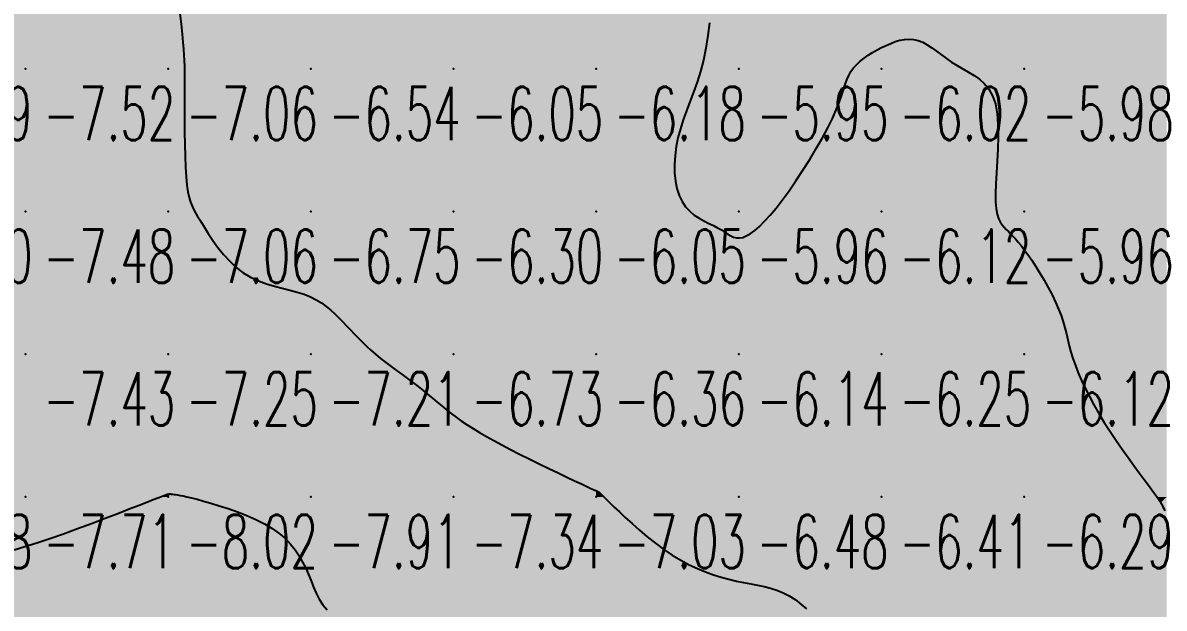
# Model space of a CAD drawing. Header units: millimetres. Extents: x 88261 to 90953, y 390274 to 392322.
# Drawn here: x 90080.1 to 90160.1, y 391349.4 to 391390.5 of the extents above; entities that cross this region are included whole.
import ezdxf
from ezdxf.enums import TextEntityAlignment as Align

# ---------------------------------------------------------------- set-up
doc = ezdxf.new("R2010")
doc.units = ezdxf.units.MM
doc.header["$LTSCALE"] = 25
for name, color, linetype in [('CN_03_00', 7, 'Continuous'), ('COTEAlt', 7, 'Continuous'), ('TN_COLORIAGE', 7, 'Continuous')]:
    doc.layers.add(name, color=color, linetype=linetype)
doc.styles.add('Simplex 1.0', font='Simplex.shx', dxfattribs={"width": 0.99, "height": 2.5})
doc.styles.get("Standard").update_dxf_attribs({"font": 'times.ttf'})

# ---------------------------------------------------------------- blocks, each defined once
blk = doc.blocks.new('COTE')
at = {"color": 0}
blk.add_point((0, 0), dxfattribs=at)
at = {"layer": 'COTEAlt'}
blk.add_attdef('ALT', text='', height=3.75, dxfattribs=at).set_placement((1.25, -1.25), align=Align.TOP_LEFT)

msp = doc.modelspace()

# ---------------------------------------------------------------- linework, layer by layer
at = {"layer": 'CN_03_00', "flags": 128}
for points, elevation in [([(90091.085, 391391.13), (90091.168, 391390.363), (90091.239, 391389.683), (90091.295, 391389.113), (90091.336, 391388.633), (90091.365, 391388.212), (90091.384, 391387.822), (90091.395, 391387.431), (90091.399, 391387.01), (90091.4, 391386.529), (90091.399, 391385.957), (90091.397, 391385.276), (90091.398, 391384.504), (90091.401, 391383.672), (90091.409, 391382.811), (90091.423, 391381.949), (90091.445, 391381.118), (90091.475, 391380.348), (90091.516, 391379.667), (90091.568, 391379.099), (90091.635, 391378.628), (90091.72, 391378.233), (90091.826, 391377.889), (90091.956, 391377.576), (90092.112, 391377.269), (90092.299, 391376.946), (90092.518, 391376.585), (90092.773, 391376.169), (90093.063, 391375.708), (90093.388, 391375.219), (90093.747, 391374.72), (90094.14, 391374.225), (90094.567, 391373.753), (90095.026, 391373.32), (90095.517, 391372.943), (90096.038, 391372.633), (90096.582, 391372.383), (90097.138, 391372.18), (90097.698, 391372.013), (90098.253, 391371.868), (90098.792, 391371.732), (90099.306, 391371.594), (90099.786, 391371.441), (90100.225, 391371.263), (90100.626, 391371.06), (90100.993, 391370.837), (90101.332, 391370.595), (90101.647, 391370.339), (90101.943, 391370.072), (90102.225, 391369.797), (90102.498, 391369.517), (90102.766, 391369.236), (90103.034, 391368.953), (90103.304, 391368.669), (90103.579, 391368.384), (90103.863, 391368.098), (90104.158, 391367.812), (90104.468, 391367.525), (90104.796, 391367.239), (90105.144, 391366.952), (90105.508, 391366.665), (90105.884, 391366.379), (90106.267, 391366.094), (90106.652, 391365.81), (90107.034, 391365.528), (90107.409, 391365.248), (90107.771, 391364.969), (90108.118, 391364.694), (90108.453, 391364.42), (90108.78, 391364.149), (90109.103, 391363.88), (90109.427, 391363.612), (90109.756, 391363.346), (90110.095, 391363.081), (90110.449, 391362.818), (90110.821, 391362.555), (90111.215, 391362.291), (90111.635, 391362.024), (90112.084, 391361.751), (90112.566, 391361.471), (90113.085, 391361.182), (90113.644, 391360.881), (90114.246, 391360.566), (90114.891, 391360.237), (90115.566, 391359.9), (90116.251, 391359.563), (90116.93, 391359.233), (90117.584, 391358.919), (90118.195, 391358.627), (90118.745, 391358.367), (90119.216, 391358.146), (90119.595, 391357.969), (90119.889, 391357.832), (90120.11, 391357.729), (90120.27, 391357.655), (90120.381, 391357.602), (90120.454, 391357.565), (90120.501, 391357.536), (90120.535, 391357.511), (90120.566, 391357.483), (90120.605, 391357.443), (90120.662, 391357.384), (90120.744, 391357.298), (90120.863, 391357.177), (90121.027, 391357.013), (90121.245, 391356.797), (90121.528, 391356.523), (90121.881, 391356.185), (90122.298, 391355.794), (90122.769, 391355.365), (90123.285, 391354.912), (90123.835, 391354.45), (90124.41, 391353.993), (90124.999, 391353.556), (90125.594, 391353.153), (90126.186, 391352.795), (90126.771, 391352.483), (90127.35, 391352.212), (90127.919, 391351.978), (90128.479, 391351.778), (90129.028, 391351.608), (90129.564, 391351.465), (90130.086, 391351.345), (90130.593, 391351.242), (90131.086, 391351.15), (90131.565, 391351.059), (90132.031, 391350.96), (90132.486, 391350.845), (90132.929, 391350.704), (90133.363, 391350.528), (90133.787, 391350.309), (90134.202, 391350.041), (90134.606, 391349.731), (90135, 391349.389)], -7), ([(90128.196, 391390.479), (90128.092, 391389.579), (90127.949, 391388.697), (90127.77, 391387.851), (90127.56, 391387.058), (90127.327, 391386.314), (90127.081, 391385.61), (90126.832, 391384.94), (90126.588, 391384.293), (90126.36, 391383.664), (90126.157, 391383.042), (90125.989, 391382.419), (90125.863, 391381.792), (90125.782, 391381.165), (90125.746, 391380.548), (90125.757, 391379.95), (90125.814, 391379.381), (90125.92, 391378.849), (90126.073, 391378.365), (90126.276, 391377.936), (90126.526, 391377.57), (90126.816, 391377.26), (90127.134, 391376.998), (90127.469, 391376.776), (90127.811, 391376.584), (90128.15, 391376.414), (90128.473, 391376.257), (90128.771, 391376.105), (90129.036, 391375.952), (90129.272, 391375.802), (90129.487, 391375.665), (90129.69, 391375.547), (90129.887, 391375.456), (90130.087, 391375.401), (90130.298, 391375.39), (90130.526, 391375.43), (90130.78, 391375.528), (90131.06, 391375.687), (90131.366, 391375.91), (90131.699, 391376.199), (90132.059, 391376.555), (90132.446, 391376.98), (90132.861, 391377.478), (90133.303, 391378.049), (90133.772, 391378.693), (90134.256, 391379.395), (90134.744, 391380.135), (90135.224, 391380.896), (90135.684, 391381.659), (90136.112, 391382.405), (90136.495, 391383.116), (90136.822, 391383.774), (90137.086, 391384.364), (90137.294, 391384.889), (90137.459, 391385.356), (90137.596, 391385.772), (90137.718, 391386.142), (90137.836, 391386.475), (90137.965, 391386.778), (90138.117, 391387.056), (90138.304, 391387.315), (90138.522, 391387.559), (90138.768, 391387.787), (90139.038, 391388.001), (90139.326, 391388.202), (90139.629, 391388.39), (90139.941, 391388.567), (90140.259, 391388.734), (90140.579, 391388.89), (90140.899, 391389.03), (90141.22, 391389.15), (90141.541, 391389.243), (90141.862, 391389.303), (90142.183, 391389.324), (90142.503, 391389.302), (90142.823, 391389.229), (90143.141, 391389.103), (90143.461, 391388.931), (90143.785, 391388.722), (90144.115, 391388.487), (90144.454, 391388.234), (90144.805, 391387.975), (90145.169, 391387.717), (90145.549, 391387.472), (90145.945, 391387.244), (90146.348, 391387.02), (90146.746, 391386.783), (90147.127, 391386.515), (90147.479, 391386.198), (90147.789, 391385.815), (90148.047, 391385.348), (90148.24, 391384.78), (90148.361, 391384.1), (90148.419, 391383.331), (90148.428, 391382.502), (90148.403, 391381.643), (90148.358, 391380.783), (90148.306, 391379.952), (90148.263, 391379.179), (90148.241, 391378.495), (90148.253, 391377.921), (90148.297, 391377.45), (90148.369, 391377.068), (90148.464, 391376.76), (90148.579, 391376.512), (90148.709, 391376.31), (90148.85, 391376.138), (90148.997, 391375.984), (90149.149, 391375.832), (90149.305, 391375.676), (90149.47, 391375.507), (90149.646, 391375.319), (90149.835, 391375.103), (90150.041, 391374.854), (90150.265, 391374.563), (90150.512, 391374.223), (90150.782, 391373.831), (90151.068, 391373.393), (90151.362, 391372.92), (90151.656, 391372.423), (90151.942, 391371.913), (90152.212, 391371.4), (90152.457, 391370.895), (90152.67, 391370.408), (90152.844, 391369.948), (90152.986, 391369.51), (90153.105, 391369.086), (90153.211, 391368.67), (90153.311, 391368.254), (90153.416, 391367.831), (90153.533, 391367.394), (90153.673, 391366.936), (90153.843, 391366.452), (90154.044, 391365.941), (90154.274, 391365.406), (90154.535, 391364.85), (90154.826, 391364.275), (90155.145, 391363.682), (90155.493, 391363.075), (90155.87, 391362.455), (90156.272, 391361.827), (90156.692, 391361.2), (90157.118, 391360.584), (90157.539, 391359.991), (90157.945, 391359.431), (90158.325, 391358.916), (90158.667, 391358.455), (90158.963, 391358.061), (90159.202, 391357.741), (90159.391, 391357.487), (90159.537, 391357.288), (90159.646, 391357.134), (90159.728, 391357.014), (90159.788, 391356.918), (90159.836, 391356.834), (90159.877, 391356.752), (90159.92, 391356.661), (90159.971, 391356.554), (90160.034, 391356.423), (90160.116, 391356.26)], -6), ([(90079.451, 391353.539), (90080.218, 391353.755), (90081.058, 391354.019), (90081.969, 391354.326), (90082.929, 391354.663), (90083.911, 391355.02), (90084.888, 391355.384), (90085.834, 391355.742), (90086.721, 391356.083), (90087.523, 391356.394), (90088.213, 391356.663), (90088.771, 391356.881), (90089.208, 391357.051), (90089.538, 391357.18), (90089.78, 391357.274), (90089.949, 391357.338), (90090.063, 391357.381), (90090.139, 391357.407), (90090.192, 391357.423), (90090.237, 391357.434), (90090.281, 391357.442), (90090.325, 391357.446), (90090.373, 391357.447), (90090.428, 391357.445), (90090.493, 391357.439), (90090.571, 391357.43), (90090.666, 391357.417), (90090.78, 391357.401), (90090.921, 391357.379), (90091.095, 391357.348), (90091.311, 391357.305), (90091.575, 391357.246), (90091.894, 391357.169), (90092.277, 391357.071), (90092.729, 391356.949), (90093.254, 391356.8), (90093.839, 391356.625), (90094.463, 391356.423), (90095.111, 391356.195), (90095.762, 391355.942), (90096.399, 391355.664), (90097.003, 391355.362), (90097.556, 391355.035), (90098.044, 391354.685), (90098.47, 391354.314), (90098.839, 391353.925), (90099.16, 391353.52), (90099.439, 391353.103), (90099.682, 391352.676), (90099.897, 391352.241), (90100.09, 391351.802), (90100.269, 391351.362), (90100.447, 391350.924), (90100.635, 391350.496), (90100.849, 391350.082), (90101.099, 391349.686), (90101.401, 391349.316)], -8)]:
    msp.add_lwpolyline(points, dxfattribs=dict(at, elevation=elevation))
at = {"layer": 'TN_COLORIAGE', "color": 161}
for points in [[(90070.249, 391397.239, -7.408), (90070.249, 391387.239, -7.408), (90080.249, 391397.239, -7.408)], [(90070.249, 391387.239, -7.408), (90080.249, 391387.239, -7.408), (90080.249, 391397.239, -7.408)], [(90080.249, 391397.239, -7.006), (90080.249, 391387.239, -7.006), (90090.249, 391397.239, -7.006)], [(90080.249, 391387.239, -7.006), (90090.249, 391387.239, -7.006), (90090.249, 391397.239, -7.006)], [(90090.249, 391387.239, -7), (90091.415, 391388.405, -7), (90090.249, 391397.239, -7), (90090.38, 391397.239, -7)], [(90091.396, 391387.239, -7.059), (90091.415, 391388.405, -7.059), (90090.249, 391387.239, -7.059)], [(90070.249, 391387.239, -7.524), (90070.249, 391377.239, -7.524), (90080.249, 391387.239, -7.524)], [(90070.249, 391377.239, -7.524), (90080.249, 391377.239, -7.524), (90080.249, 391387.239, -7.524)], [(90080.249, 391387.239, -7.059), (90080.249, 391377.239, -7.059), (90090.249, 391387.239, -7.059)], [(90080.249, 391377.239, -7.059), (90090.249, 391377.239, -7.059), (90090.249, 391387.239, -7.059)], [(90090.249, 391387.239, -7), (90091.396, 391387.239, -7), (90090.249, 391377.239, -7), (90091.391, 391378.381, -7)], [(90091.391, 391378.381, -7.059), (90092.134, 391377.239, -7.059), (90090.249, 391377.239, -7.059)], [(90070.249, 391367.583, -7.485), (90070.516, 391367.507, -7.485), (90070.249, 391377.239, -7.485), (90080.249, 391377.239, -7.485)], [(90070.516, 391367.507, -7.432), (90070.492, 391367.239, -7.432), (90080.249, 391377.239, -7.432), (90080.249, 391367.239, -7.432)], [(90080.249, 391377.239, -7.059), (90080.249, 391367.239, -7.059), (90090.249, 391377.239, -7.059)], [(90080.249, 391367.239, -7.059), (90090.249, 391367.239, -7.059), (90090.249, 391377.239, -7.059)], [(90090.249, 391367.239, -7), (90095.18, 391372.17, -7), (90090.249, 391377.239, -7), (90092.134, 391377.239, -7)], [(90090.249, 391367.239, -7), (90095.18, 391372.17, -7), (90100.249, 391367.239, -7), (90100.249, 391371.736, -7)], [(90102.541, 391369.532, -7.207), (90100.249, 391371.736, -7.207), (90100.249, 391367.239, -7.207)], [(90102.541, 391369.532, -7.207), (90104.571, 391367.239, -7.207), (90100.249, 391367.239, -7.207)], [(90070.492, 391367.239, -7.432), (90072.662, 391359.653, -7.432), (90080.249, 391367.239, -7.432)], [(90074.07, 391357.239, -7.432), (90072.662, 391359.653, -7.432), (90080.249, 391357.239, -7.432), (90080.249, 391367.239, -7.432)], [(90080.249, 391367.239, -7.247), (90080.249, 391357.239, -7.247), (90090.249, 391367.239, -7.247)], [(90089.695, 391357.239, -7.247), (90090.249, 391357.462, -7.247), (90080.249, 391357.239, -7.247), (90090.249, 391367.239, -7.247)], [(90090.249, 391357.462, -7.207), (90090.46, 391357.451, -7.207), (90090.249, 391367.239, -7.207), (90100.249, 391367.239, -7.207)], [(90091.904, 391357.239, -7.207), (90090.46, 391357.451, -7.207), (90100.249, 391357.239, -7.207), (90100.249, 391367.239, -7.207)], [(90100.249, 391357.239, -7), (90107.952, 391364.942, -7), (90100.249, 391367.239, -7), (90104.571, 391367.239, -7)], [(90100.249, 391357.239, -7), (90107.952, 391364.942, -7), (90110.249, 391357.239, -7), (90110.249, 391362.808, -7)], [(90113.744, 391360.735, -7.342), (90110.249, 391362.808, -7.342), (90110.249, 391357.239, -7.342)], [(90110.249, 391357.239, -7), (90113.744, 391360.735, -7), (90120.249, 391357.239, -7), (90120.249, 391357.649, -7)], [(90120.554, 391357.545, -7.027), (90120.249, 391357.649, -7.027), (90120.249, 391357.239, -7.027)], [(90074.07, 391357.239, -7.708), (90075.66, 391352.65, -7.708), (90080.249, 391357.239, -7.708)], [(90075.66, 391352.65, -7.708), (90080.249, 391353.556, -7.708), (90080.249, 391357.239, -7.708)], [(90089.695, 391357.239, -7.708), (90080.249, 391353.556, -7.708), (90080.249, 391357.239, -7.708)], [(90091.904, 391357.239, -7.914), (90098.296, 391355.287, -7.914), (90100.249, 391357.239, -7.914)], [(90100.249, 391351.822, -7.914), (90098.296, 391355.287, -7.914), (90100.249, 391357.239, -7.914)], [(90100.249, 391351.822, -7.342), (90101.248, 391348.239, -7.342), (90100.249, 391357.239, -7.342), (90110.249, 391357.239, -7.342)], [(90108.009, 391347.239, -7.342), (90101.248, 391348.239, -7.342), (90110.249, 391347.239, -7.342), (90110.249, 391357.239, -7.342)], [(90110.249, 391357.239, -7.027), (90110.249, 391347.239, -7.027), (90120.249, 391357.239, -7.027)], [(90110.249, 391347.239, -7.027), (90120.249, 391347.239, -7.027), (90120.249, 391357.239, -7.027)], [(90120.554, 391357.545, -7.027), (90120.743, 391357.239, -7.027), (90120.249, 391357.239, -7.027)], [(90120.249, 391347.239, -7), (90125.643, 391352.634, -7), (90120.249, 391357.239, -7), (90120.743, 391357.239, -7)], [(90120.249, 391347.239, -7), (90125.643, 391352.634, -7), (90130.249, 391347.239, -7), (90130.249, 391351.141, -7)], [(90133.878, 391350.868, -7.335), (90130.249, 391351.141, -7.335), (90130.249, 391347.239, -7.335)], [(90133.878, 391350.868, -7.335), (90136.96, 391347.239, -7.335), (90130.249, 391347.239, -7.335)]]:
    msp.add_solid(points, dxfattribs=at)
at = {"layer": 'TN_COLORIAGE', "color": 151}
for points in [[(90090.38, 391397.239, -6.551), (90091.415, 391388.405, -6.551), (90100.249, 391397.239, -6.551)], [(90091.415, 391388.405, -6.542), (90091.396, 391387.239, -6.542), (90100.249, 391397.239, -6.542), (90100.249, 391387.239, -6.542)], [(90100.249, 391397.239, -6.03), (90100.249, 391387.239, -6.03), (90110.249, 391397.239, -6.03)], [(90100.249, 391387.239, -6.03), (90110.249, 391387.239, -6.03), (90110.249, 391397.239, -6.03)], [(90110.249, 391397.239, -6.036), (90110.249, 391387.239, -6.036), (90120.249, 391397.239, -6.036)], [(90110.249, 391387.239, -6.036), (90120.249, 391387.239, -6.036), (90120.249, 391397.239, -6.036)], [(90120.249, 391387.239, -6), (90128.648, 391395.639, -6), (90120.249, 391397.239, -6), (90125.363, 391397.239, -6)], [(90128.113, 391387.239, -6.179), (90128.648, 391395.639, -6.179), (90120.249, 391387.239, -6.179)], [(90140.249, 391388.835, -6.016), (90142.834, 391389.825, -6.016), (90140.249, 391387.239, -6.016)], [(90142.834, 391389.825, -6.016), (90145.35, 391387.239, -6.016), (90140.249, 391387.239, -6.016)], [(90140.249, 391388.835, -6.016), (90137.726, 391387.239, -6.016), (90140.249, 391387.239, -6.016)], [(90091.391, 391378.381, -6.542), (90091.396, 391387.239, -6.542), (90100.249, 391387.239, -6.542)], [(90092.134, 391377.239, -6.542), (90091.391, 391378.381, -6.542), (90100.249, 391377.239, -6.542), (90100.249, 391387.239, -6.542)], [(90100.249, 391387.239, -6.05), (90100.249, 391377.239, -6.05), (90110.249, 391387.239, -6.05)], [(90100.249, 391377.239, -6.05), (90110.249, 391377.239, -6.05), (90110.249, 391387.239, -6.05)], [(90110.249, 391387.239, -6.179), (90110.249, 391377.239, -6.179), (90120.249, 391387.239, -6.179)], [(90110.249, 391377.239, -6.179), (90120.249, 391377.239, -6.179), (90120.249, 391387.239, -6.179)], [(90120.249, 391387.239, -6), (90128.113, 391387.239, -6), (90120.249, 391377.239, -6), (90125.519, 391382.509, -6)], [(90140.249, 391377.239, -6), (90133.005, 391377.239, -6), (90140.249, 391387.239, -6), (90137.551, 391384.542, -6)], [(90137.726, 391387.239, -6.016), (90137.551, 391384.542, -6.016), (90140.249, 391387.239, -6.016)], [(90140.249, 391377.239, -6), (90149.059, 391386.05, -6), (90140.249, 391387.239, -6), (90145.35, 391387.239, -6)], [(90147.855, 391377.239, -6.117), (90149.059, 391386.05, -6.117), (90140.249, 391377.239, -6.117)], [(90125.519, 391382.509, -6.054), (90125.745, 391377.239, -6.054), (90120.249, 391377.239, -6.054)], [(90092.134, 391377.239, -6.746), (90095.18, 391372.17, -6.746), (90100.249, 391377.239, -6.746)], [(90100.249, 391371.736, -6.746), (90095.18, 391372.17, -6.746), (90100.249, 391377.239, -6.746)], [(90100.249, 391371.736, -6.303), (90102.541, 391369.532, -6.303), (90100.249, 391377.239, -6.303), (90110.249, 391377.239, -6.303)], [(90104.571, 391367.239, -6.303), (90102.541, 391369.532, -6.303), (90110.249, 391367.239, -6.303), (90110.249, 391377.239, -6.303)], [(90110.249, 391377.239, -6.054), (90110.249, 391367.239, -6.054), (90120.249, 391377.239, -6.054)], [(90110.249, 391367.239, -6.054), (90120.249, 391367.239, -6.054), (90120.249, 391377.239, -6.054)], [(90120.249, 391367.239, -6), (90129.158, 391376.149, -6), (90120.249, 391377.239, -6), (90125.745, 391377.239, -6)], [(90130.249, 391367.239, -6), (90130.249, 391374.797, -6), (90140.249, 391377.239, -6), (90133.005, 391377.239, -6)], [(90130.249, 391367.239, -6.117), (90140.249, 391367.239, -6.117), (90140.249, 391377.239, -6.117)], [(90140.249, 391367.239, -6), (90148.97, 391375.961, -6), (90140.249, 391377.239, -6), (90147.855, 391377.239, -6)], [(90120.249, 391367.239, -6), (90129.158, 391376.149, -6), (90130.249, 391367.239, -6), (90130.249, 391374.797, -6)], [(90140.249, 391367.239, -6), (90148.97, 391375.961, -6), (90150.249, 391367.239, -6), (90150.249, 391374.82, -6)], [(90153.107, 391370.098, -6.115), (90150.249, 391374.82, -6.115), (90150.249, 391367.239, -6.115)], [(90153.107, 391370.098, -6.115), (90153.34, 391367.239, -6.115), (90150.249, 391367.239, -6.115)], [(90104.571, 391367.239, -6.728), (90107.952, 391364.942, -6.728), (90110.249, 391367.239, -6.728)], [(90110.249, 391362.808, -6.728), (90107.952, 391364.942, -6.728), (90110.249, 391367.239, -6.728)], [(90110.249, 391362.808, -6.363), (90113.744, 391360.735, -6.363), (90110.249, 391367.239, -6.363), (90120.249, 391367.239, -6.363)], [(90120.249, 391357.649, -6.363), (90113.744, 391360.735, -6.363), (90120.249, 391367.239, -6.363)], [(90120.249, 391357.649, -6.138), (90120.554, 391357.545, -6.138), (90120.249, 391367.239, -6.138), (90130.249, 391367.239, -6.138)], [(90120.743, 391357.239, -6.138), (90120.554, 391357.545, -6.138), (90130.249, 391357.239, -6.138), (90130.249, 391367.239, -6.138)], [(90130.249, 391367.239, -6.251), (90130.249, 391357.239, -6.251), (90140.249, 391367.239, -6.251)], [(90130.249, 391357.239, -6.251), (90140.249, 391357.239, -6.251), (90140.249, 391367.239, -6.251)], [(90140.249, 391367.239, -6.115), (90140.249, 391357.239, -6.115), (90150.249, 391367.239, -6.115)], [(90140.249, 391357.239, -6.115), (90150.249, 391357.239, -6.115), (90150.249, 391367.239, -6.115)], [(90150.249, 391357.239, -6), (90155.573, 391362.563, -6), (90150.249, 391367.239, -6), (90153.34, 391367.239, -6)], [(90155.573, 391362.563, -6.293), (90159.587, 391357.239, -6.293), (90150.249, 391357.239, -6.293)], [(90120.743, 391357.239, -6.476), (90125.643, 391352.634, -6.476), (90130.249, 391357.239, -6.476)], [(90130.249, 391351.141, -6.476), (90125.643, 391352.634, -6.476), (90130.249, 391357.239, -6.476)], [(90130.249, 391351.141, -6.412), (90133.878, 391350.868, -6.412), (90130.249, 391357.239, -6.412), (90140.249, 391357.239, -6.412)], [(90136.96, 391347.239, -6.412), (90133.878, 391350.868, -6.412), (90140.249, 391347.239, -6.412), (90140.249, 391357.239, -6.412)], [(90140.249, 391357.239, -6.293), (90140.249, 391347.239, -6.293), (90150.249, 391357.239, -6.293)], [(90140.249, 391347.239, -6.293), (90150.249, 391347.239, -6.293), (90150.249, 391357.239, -6.293)], [(90150.249, 391347.239, -6), (90159.857, 391356.848, -6), (90150.249, 391357.239, -6), (90159.587, 391357.239, -6)], [(90150.249, 391347.239, -6), (90159.857, 391356.848, -6), (90160.249, 391347.239, -6), (90160.249, 391355.88, -6)]]:
    msp.add_solid(points, dxfattribs=at)
at = {"layer": 'TN_COLORIAGE', "color": 141}
for points in [[(90128.648, 391395.639, -5.951), (90128.113, 391387.239, -5.951), (90130.249, 391397.239, -5.951), (90130.249, 391387.239, -5.951)], [(90130.249, 391397.239, -5.913), (90130.249, 391387.239, -5.913), (90140.249, 391397.239, -5.913)], [(90137.726, 391387.239, -5.913), (90140.249, 391388.835, -5.913), (90130.249, 391387.239, -5.913), (90140.249, 391397.239, -5.913)], [(90142.834, 391389.825, -5.913), (90140.249, 391388.835, -5.913), (90150.249, 391397.239, -5.913), (90140.249, 391397.239, -5.913)], [(90145.35, 391387.239, -5.953), (90142.834, 391389.825, -5.953), (90150.249, 391387.239, -5.953), (90150.249, 391397.239, -5.953)], [(90150.249, 391387.239, -5.682), (90160.249, 391387.239, -5.682), (90160.249, 391397.239, -5.682)], [(90150.249, 391397.239, -5.682), (90150.249, 391387.239, -5.682), (90160.249, 391397.239, -5.682)], [(90125.519, 391382.509, -5.951), (90128.113, 391387.239, -5.951), (90130.249, 391387.239, -5.951)], [(90125.745, 391377.239, -5.951), (90125.519, 391382.509, -5.951), (90130.249, 391377.239, -5.951), (90130.249, 391387.239, -5.951)], [(90137.551, 391384.542, -5.951), (90137.726, 391387.239, -5.951), (90130.249, 391377.239, -5.951), (90130.249, 391387.239, -5.951)], [(90145.35, 391387.239, -5.984), (90149.059, 391386.05, -5.984), (90150.249, 391387.239, -5.984)], [(90149.059, 391386.05, -5.963), (90147.855, 391377.239, -5.963), (90150.249, 391387.239, -5.963), (90150.249, 391377.239, -5.963)], [(90150.249, 391377.239, -5.696), (90160.249, 391377.239, -5.696), (90160.249, 391387.239, -5.696)], [(90150.249, 391387.239, -5.696), (90150.249, 391377.239, -5.696), (90160.249, 391387.239, -5.696)], [(90137.551, 391384.542, -5.956), (90133.005, 391377.239, -5.956), (90130.249, 391377.239, -5.956)], [(90125.745, 391377.239, -5.956), (90129.158, 391376.149, -5.956), (90130.249, 391377.239, -5.956)], [(90130.249, 391374.797, -5.956), (90129.158, 391376.149, -5.956), (90130.249, 391377.239, -5.956)], [(90133.005, 391377.239, -5.956), (90130.249, 391374.797, -5.956), (90130.249, 391377.239, -5.956)], [(90147.855, 391377.239, -5.963), (90148.97, 391375.961, -5.963), (90150.249, 391377.239, -5.963)], [(90150.249, 391374.82, -5.963), (90148.97, 391375.961, -5.963), (90150.249, 391377.239, -5.963)], [(90150.249, 391374.82, -5.712), (90153.107, 391370.098, -5.712), (90150.249, 391377.239, -5.712), (90160.249, 391377.239, -5.712)], [(90153.34, 391367.239, -5.712), (90153.107, 391370.098, -5.712), (90160.249, 391367.239, -5.712), (90160.249, 391377.239, -5.712)], [(90153.34, 391367.239, -5.742), (90155.573, 391362.563, -5.742), (90160.249, 391367.239, -5.742)], [(90159.587, 391357.239, -5.742), (90155.573, 391362.563, -5.742), (90160.249, 391357.239, -5.742), (90160.249, 391367.239, -5.742)], [(90159.587, 391357.239, -5.979), (90159.857, 391356.848, -5.979), (90160.249, 391357.239, -5.979)], [(90160.249, 391355.88, -5.979), (90159.857, 391356.848, -5.979), (90160.249, 391357.239, -5.979)]]:
    msp.add_solid(points, dxfattribs=at)
at = {"layer": 'TN_COLORIAGE', "color": 171}
for points in [[(90080.249, 391347.239, -8), (90080.249, 391353.556, -8), (90090.249, 391357.239, -8), (90089.695, 391357.239, -8)], [(90080.249, 391347.239, -8.017), (90090.249, 391347.239, -8.017), (90090.249, 391357.239, -8.017)], [(90090.249, 391357.462, -8.017), (90089.695, 391357.239, -8.017), (90090.249, 391357.239, -8.017)], [(90090.46, 391357.451, -8.017), (90090.249, 391357.462, -8.017), (90090.249, 391357.239, -8.017)], [(90090.46, 391357.451, -8.017), (90091.904, 391357.239, -8.017), (90090.249, 391357.239, -8.017)], [(90090.249, 391347.239, -8), (90098.296, 391355.287, -8), (90090.249, 391357.239, -8), (90091.904, 391357.239, -8)], [(90090.249, 391347.239, -8), (90098.296, 391355.287, -8), (90100.249, 391347.239, -8), (90100.249, 391351.822, -8)], [(90080.249, 391347.239, -8), (90080.249, 391353.556, -8), (90070.249, 391347.239, -8), (90075.66, 391352.65, -8)], [(90101.248, 391348.239, -8.073), (90100.249, 391351.822, -8.073), (90100.249, 391347.239, -8.073)]]:
    msp.add_solid(points, dxfattribs=at)

# ---------------------------------------------------------------- block references
at = {"layer": 'COTEAlt'}
ref = msp.add_blockref('COTE', (90070.249, 391387.239), dxfattribs=at)
ref.add_attrib('ALT', '-7.69', dxfattribs={"height": 3.75, "style": 'Simplex 1.0', "width": 0.6}).set_placement((90071.499, 391385.989), align=Align.TOP_LEFT)
ref = msp.add_blockref('COTE', (90080.249, 391387.239), dxfattribs=at)
ref.add_attrib('ALT', '-7.52', dxfattribs={"height": 3.75, "style": 'Simplex 1.0', "width": 0.6}).set_placement((90081.499, 391385.989), align=Align.TOP_LEFT)
ref = msp.add_blockref('COTE', (90090.249, 391387.239), dxfattribs=at)
ref.add_attrib('ALT', '-7.06', dxfattribs={"height": 3.75, "style": 'Simplex 1.0', "width": 0.6}).set_placement((90091.499, 391385.989), align=Align.TOP_LEFT)
ref = msp.add_blockref('COTE', (90100.249, 391387.239), dxfattribs=at)
ref.add_attrib('ALT', '-6.54', dxfattribs={"height": 3.75, "style": 'Simplex 1.0', "width": 0.6}).set_placement((90101.499, 391385.989), align=Align.TOP_LEFT)
ref = msp.add_blockref('COTE', (90110.249, 391387.239), dxfattribs=at)
ref.add_attrib('ALT', '-6.05', dxfattribs={"height": 3.75, "style": 'Simplex 1.0', "width": 0.6}).set_placement((90111.499, 391385.989), align=Align.TOP_LEFT)
ref = msp.add_blockref('COTE', (90120.249, 391387.239), dxfattribs=at)
ref.add_attrib('ALT', '-6.18', dxfattribs={"height": 3.75, "style": 'Simplex 1.0', "width": 0.6}).set_placement((90121.499, 391385.989), align=Align.TOP_LEFT)
ref = msp.add_blockref('COTE', (90130.249, 391387.239), dxfattribs=at)
ref.add_attrib('ALT', '-5.95', dxfattribs={"height": 3.75, "style": 'Simplex 1.0', "width": 0.6}).set_placement((90131.499, 391385.989), align=Align.TOP_LEFT)
ref = msp.add_blockref('COTE', (90140.249, 391387.239), dxfattribs=at)
ref.add_attrib('ALT', '-6.02', dxfattribs={"height": 3.75, "style": 'Simplex 1.0', "width": 0.6}).set_placement((90141.499, 391385.989), align=Align.TOP_LEFT)
ref = msp.add_blockref('COTE', (90150.249, 391387.239), dxfattribs=at)
ref.add_attrib('ALT', '-5.98', dxfattribs={"height": 3.75, "style": 'Simplex 1.0', "width": 0.6}).set_placement((90151.499, 391385.989), align=Align.TOP_LEFT)
ref = msp.add_blockref('COTE', (90070.249, 391377.239), dxfattribs=at)
ref.add_attrib('ALT', '-7.60', dxfattribs={"height": 3.75, "style": 'Simplex 1.0', "width": 0.6}).set_placement((90071.499, 391375.989), align=Align.TOP_LEFT)
ref = msp.add_blockref('COTE', (90080.249, 391377.239), dxfattribs=at)
ref.add_attrib('ALT', '-7.48', dxfattribs={"height": 3.75, "style": 'Simplex 1.0', "width": 0.6}).set_placement((90081.499, 391375.989), align=Align.TOP_LEFT)
ref = msp.add_blockref('COTE', (90090.249, 391377.239), dxfattribs=at)
ref.add_attrib('ALT', '-7.06', dxfattribs={"height": 3.75, "style": 'Simplex 1.0', "width": 0.6}).set_placement((90091.499, 391375.989), align=Align.TOP_LEFT)
ref = msp.add_blockref('COTE', (90100.249, 391377.239), dxfattribs=at)
ref.add_attrib('ALT', '-6.75', dxfattribs={"height": 3.75, "style": 'Simplex 1.0', "width": 0.6}).set_placement((90101.499, 391375.989), align=Align.TOP_LEFT)
ref = msp.add_blockref('COTE', (90110.249, 391377.239), dxfattribs=at)
ref.add_attrib('ALT', '-6.30', dxfattribs={"height": 3.75, "style": 'Simplex 1.0', "width": 0.6}).set_placement((90111.499, 391375.989), align=Align.TOP_LEFT)
ref = msp.add_blockref('COTE', (90120.249, 391377.239), dxfattribs=at)
ref.add_attrib('ALT', '-6.05', dxfattribs={"height": 3.75, "style": 'Simplex 1.0', "width": 0.6}).set_placement((90121.499, 391375.989), align=Align.TOP_LEFT)
ref = msp.add_blockref('COTE', (90130.249, 391377.239), dxfattribs=at)
ref.add_attrib('ALT', '-5.96', dxfattribs={"height": 3.75, "style": 'Simplex 1.0', "width": 0.6}).set_placement((90131.499, 391375.989), align=Align.TOP_LEFT)
ref = msp.add_blockref('COTE', (90140.249, 391377.239), dxfattribs=at)
ref.add_attrib('ALT', '-6.12', dxfattribs={"height": 3.75, "style": 'Simplex 1.0', "width": 0.6}).set_placement((90141.499, 391375.989), align=Align.TOP_LEFT)
ref = msp.add_blockref('COTE', (90150.249, 391377.239), dxfattribs=at)
ref.add_attrib('ALT', '-5.96', dxfattribs={"height": 3.75, "style": 'Simplex 1.0', "width": 0.6}).set_placement((90151.499, 391375.989), align=Align.TOP_LEFT)
ref = msp.add_blockref('COTE', (90080.249, 391367.239), dxfattribs=at)
ref.add_attrib('ALT', '-7.43', dxfattribs={"height": 3.75, "style": 'Simplex 1.0', "width": 0.6}).set_placement((90081.499, 391365.989), align=Align.TOP_LEFT)
ref = msp.add_blockref('COTE', (90090.249, 391367.239), dxfattribs=at)
ref.add_attrib('ALT', '-7.25', dxfattribs={"height": 3.75, "style": 'Simplex 1.0', "width": 0.6}).set_placement((90091.499, 391365.989), align=Align.TOP_LEFT)
ref = msp.add_blockref('COTE', (90100.249, 391367.239), dxfattribs=at)
ref.add_attrib('ALT', '-7.21', dxfattribs={"height": 3.75, "style": 'Simplex 1.0', "width": 0.6}).set_placement((90101.499, 391365.989), align=Align.TOP_LEFT)
ref = msp.add_blockref('COTE', (90110.249, 391367.239), dxfattribs=at)
ref.add_attrib('ALT', '-6.73', dxfattribs={"height": 3.75, "style": 'Simplex 1.0', "width": 0.6}).set_placement((90111.499, 391365.989), align=Align.TOP_LEFT)
ref = msp.add_blockref('COTE', (90120.249, 391367.239), dxfattribs=at)
ref.add_attrib('ALT', '-6.36', dxfattribs={"height": 3.75, "style": 'Simplex 1.0', "width": 0.6}).set_placement((90121.499, 391365.989), align=Align.TOP_LEFT)
ref = msp.add_blockref('COTE', (90130.249, 391367.239), dxfattribs=at)
ref.add_attrib('ALT', '-6.14', dxfattribs={"height": 3.75, "style": 'Simplex 1.0', "width": 0.6}).set_placement((90131.499, 391365.989), align=Align.TOP_LEFT)
ref = msp.add_blockref('COTE', (90140.249, 391367.239), dxfattribs=at)
ref.add_attrib('ALT', '-6.25', dxfattribs={"height": 3.75, "style": 'Simplex 1.0', "width": 0.6}).set_placement((90141.499, 391365.989), align=Align.TOP_LEFT)
ref = msp.add_blockref('COTE', (90150.249, 391367.239), dxfattribs=at)
ref.add_attrib('ALT', '-6.12', dxfattribs={"height": 3.75, "style": 'Simplex 1.0', "width": 0.6}).set_placement((90151.499, 391365.989), align=Align.TOP_LEFT)
ref = msp.add_blockref('COTE', (90070.249, 391357.239), dxfattribs=at)
ref.add_attrib('ALT', '-8.18', dxfattribs={"height": 3.75, "style": 'Simplex 1.0', "width": 0.6}).set_placement((90071.499, 391355.989), align=Align.TOP_LEFT)
ref = msp.add_blockref('COTE', (90080.249, 391357.239), dxfattribs=at)
ref.add_attrib('ALT', '-7.71', dxfattribs={"height": 3.75, "style": 'Simplex 1.0', "width": 0.6}).set_placement((90081.499, 391355.989), align=Align.TOP_LEFT)
ref = msp.add_blockref('COTE', (90090.249, 391357.239), dxfattribs=at)
ref.add_attrib('ALT', '-8.02', dxfattribs={"height": 3.75, "style": 'Simplex 1.0', "width": 0.6}).set_placement((90091.499, 391355.989), align=Align.TOP_LEFT)
ref = msp.add_blockref('COTE', (90100.249, 391357.239), dxfattribs=at)
ref.add_attrib('ALT', '-7.91', dxfattribs={"height": 3.75, "style": 'Simplex 1.0', "width": 0.6}).set_placement((90101.499, 391355.989), align=Align.TOP_LEFT)
ref = msp.add_blockref('COTE', (90110.249, 391357.239), dxfattribs=at)
ref.add_attrib('ALT', '-7.34', dxfattribs={"height": 3.75, "style": 'Simplex 1.0', "width": 0.6}).set_placement((90111.499, 391355.989), align=Align.TOP_LEFT)
ref = msp.add_blockref('COTE', (90120.249, 391357.239), dxfattribs=at)
ref.add_attrib('ALT', '-7.03', dxfattribs={"height": 3.75, "style": 'Simplex 1.0', "width": 0.6}).set_placement((90121.499, 391355.989), align=Align.TOP_LEFT)
ref = msp.add_blockref('COTE', (90130.249, 391357.239), dxfattribs=at)
ref.add_attrib('ALT', '-6.48', dxfattribs={"height": 3.75, "style": 'Simplex 1.0', "width": 0.6}).set_placement((90131.499, 391355.989), align=Align.TOP_LEFT)
ref = msp.add_blockref('COTE', (90140.249, 391357.239), dxfattribs=at)
ref.add_attrib('ALT', '-6.41', dxfattribs={"height": 3.75, "style": 'Simplex 1.0', "width": 0.6}).set_placement((90141.499, 391355.989), align=Align.TOP_LEFT)
ref = msp.add_blockref('COTE', (90150.249, 391357.239), dxfattribs=at)
ref.add_attrib('ALT', '-6.29', dxfattribs={"height": 3.75, "style": 'Simplex 1.0', "width": 0.6}).set_placement((90151.499, 391355.989), align=Align.TOP_LEFT)

doc.saveas('drawing.dxf')
